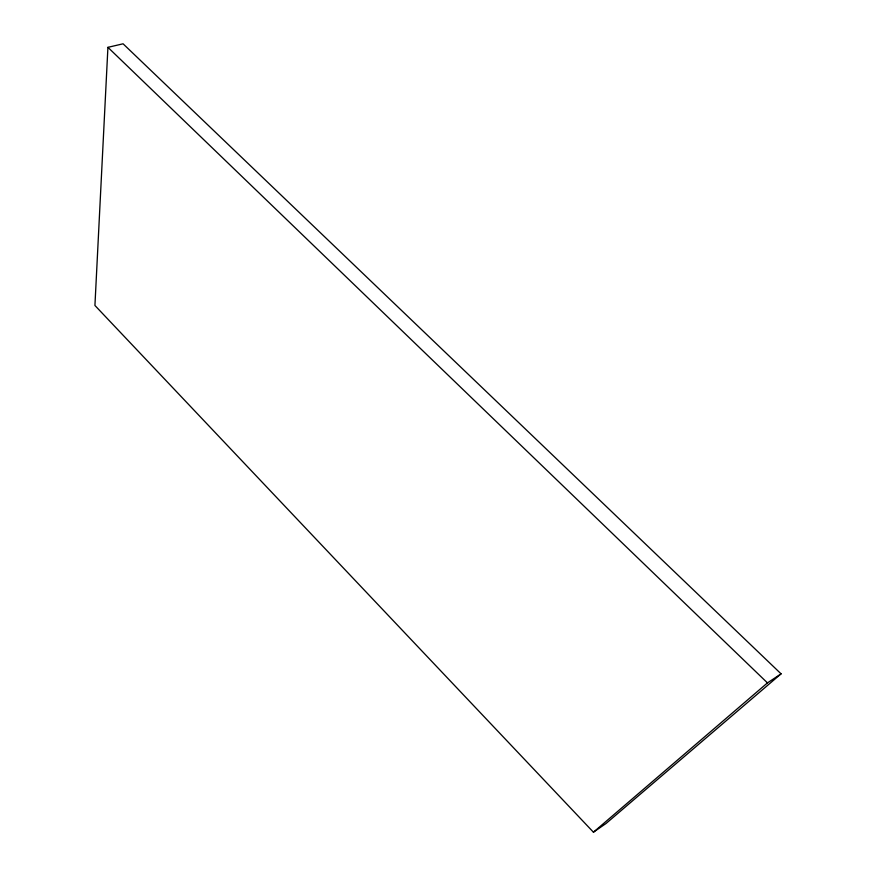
<?xml version="1.0" encoding="UTF-8"?>
<svg xmlns="http://www.w3.org/2000/svg" width="876" height="876" viewBox="0 0 876 876"><rect width="100%" height="100%" fill="white"/><g stroke="black" fill="none" stroke-linecap="round" stroke-linejoin="round"><path stroke-width="1.31" d="M107.923 47.337L94.926 305.472L593.435 832.2L606.072 823.462L781.074 673.841L123.078 43.8L107.923 47.337L767.453 682.897L781.074 673.841M593.435 832.2L767.453 682.897"/></g></svg>
